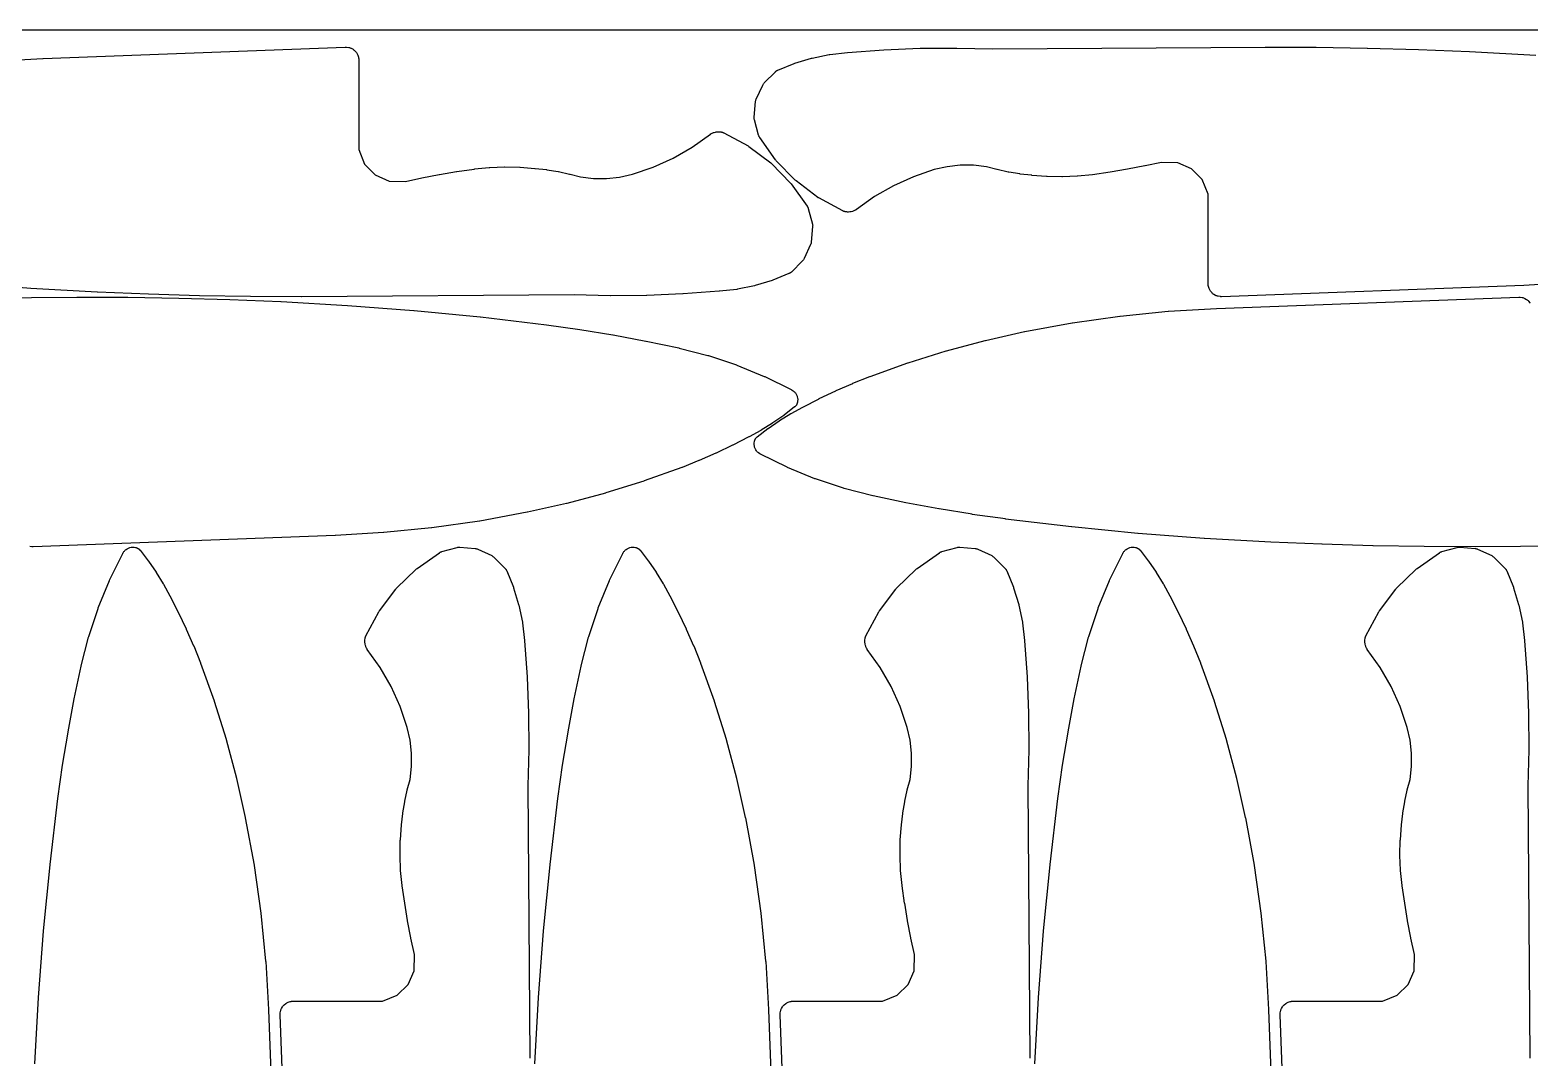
# Model space of a CAD drawing. Header units: metres. Extents: x 0 to 3000, y 0 to 1100.
# Drawn here: x 1070.2 to 1471.6, y 825 to 1100 of the extents above; entities that cross this region are included whole.
import ezdxf

# ---------------------------------------------------------------- set-up
doc = ezdxf.new("R2010")
doc.units = ezdxf.units.M

msp = doc.modelspace()

# ---------------------------------------------------------------- linework, layer by layer
at = {"color": 7}
msp.add_lwpolyline([(0, 0), (3000, 0), (3000, 1100), (0, 1100), (0, 0)], close=True, dxfattribs=at)
at = {"color": 1}
for points in [[(1060.86, 1091.67), (1073.71, 1092.42), (1073.73, 1092.42), (1073.75, 1092.42), (1154.58, 1095.45), (1154.67, 1095.45), (1154.76, 1095.45), (1154.77, 1095.44), (1154.77, 1095.44), (1154.86, 1095.43), (1154.95, 1095.43), (1155.51, 1095.34), (1155.69, 1095.31), (1155.87, 1095.25), (1156.04, 1095.18), (1156.21, 1095.1), (1156.67, 1094.83), (1156.83, 1094.73), (1156.97, 1094.62), (1157.1, 1094.49), (1157.23, 1094.36), (1157.57, 1093.94), (1157.68, 1093.79), (1157.77, 1093.63), (1157.86, 1093.46), (1157.92, 1093.29), (1158.09, 1092.75), (1158.1, 1092.74), (1158.1, 1092.72), (1158.12, 1092.64), (1158.14, 1092.56), (1158.15, 1092.55), (1158.15, 1092.53), (1158.16, 1092.45), (1158.18, 1092.37), (1158.18, 1092.35), (1158.18, 1092.34), (1158.18, 1092.26), (1158.19, 1092.18), (1158.19, 1092.16), (1158.19, 1092.14), (1158.19, 1068.05), (1159.77, 1064.14), (1159.77, 1064.14), (1162.62, 1061.24), (1166.33, 1059.6), (1170.71, 1059.5), (1175.07, 1060.45), (1175.11, 1060.46), (1179.72, 1061.35), (1179.77, 1061.36), (1184.4, 1062.13), (1184.44, 1062.14), (1189.09, 1062.81), (1189.13, 1062.81), (1189.17, 1062.82), (1193.12, 1063.22), (1193.24, 1063.23), (1197.2, 1063.38), (1197.32, 1063.39), (1201.28, 1063.3), (1201.4, 1063.3), (1205.35, 1062.98), (1205.38, 1062.97), (1205.41, 1062.97), (1208.44, 1062.64), (1208.55, 1062.62), (1211.55, 1062.13), (1211.66, 1062.11), (1214.63, 1061.46), (1214.73, 1061.44), (1217.53, 1060.68), (1220.99, 1060.29), (1224.51, 1060.28), (1228, 1060.67), (1231.45, 1061.46), (1237, 1063.35), (1242.34, 1065.76), (1247.42, 1068.68), (1252.28, 1072.14), (1252.36, 1072.19), (1252.44, 1072.24), (1252.44, 1072.25), (1252.45, 1072.25), (1252.53, 1072.29), (1252.61, 1072.33), (1252.97, 1072.5), (1253.14, 1072.57), (1253.32, 1072.62), (1253.7, 1072.71), (1253.88, 1072.75), (1254.06, 1072.77), (1254.45, 1072.79), (1254.64, 1072.79), (1254.83, 1072.78), (1255.21, 1072.73), (1255.28, 1072.71), (1255.35, 1072.7), (1255.38, 1072.7), (1255.41, 1072.69), (1255.47, 1072.67), (1255.54, 1072.66), (1255.57, 1072.64), (1255.6, 1072.64), (1255.66, 1072.61), (1255.72, 1072.59), (1255.75, 1072.58), (1255.78, 1072.56), (1255.84, 1072.53), (1255.9, 1072.51), (1262.36, 1069.05), (1262.49, 1068.97), (1262.62, 1068.88), (1268.44, 1064.49), (1268.56, 1064.4), (1268.67, 1064.29), (1273.74, 1059.06), (1273.85, 1058.95), (1273.94, 1058.83), (1278.18, 1052.85), (1278.21, 1052.8), (1278.24, 1052.75), (1278.26, 1052.71), (1278.28, 1052.68), (1278.31, 1052.63), (1278.34, 1052.58), (1278.35, 1052.54), (1278.37, 1052.5), (1278.39, 1052.45), (1278.42, 1052.4), (1278.43, 1052.36), (1278.44, 1052.32), (1278.46, 1052.27), (1278.48, 1052.21), (1279.59, 1048.1), (1279.63, 1047.93), (1279.65, 1047.75), (1279.66, 1047.57), (1279.65, 1047.4), (1279.29, 1043.27), (1279.27, 1043.1), (1279.23, 1042.93), (1279.18, 1042.77), (1279.11, 1042.61), (1277.38, 1038.85), (1277.3, 1038.69), (1277.2, 1038.54), (1277.09, 1038.4), (1276.98, 1038.27), (1273.96, 1035.26), (1273.96, 1035.25), (1273.95, 1035.25), (1273.88, 1035.18), (1273.82, 1035.12), (1273.81, 1035.12), (1273.81, 1035.11), (1273.73, 1035.06), (1273.66, 1035.01), (1273.65, 1035), (1273.65, 1035), (1273.57, 1034.95), (1273.49, 1034.91), (1273.48, 1034.9), (1273.48, 1034.9), (1273.4, 1034.86), (1273.31, 1034.82), (1273.31, 1034.82), (1273.3, 1034.82), (1268.96, 1033.05), (1268.78, 1032.99), (1264.31, 1031.63), (1264.13, 1031.59), (1259.55, 1030.65), (1259.37, 1030.62), (1254.71, 1030.1), (1254.67, 1030.1), (1254.64, 1030.1), (1244.99, 1029.38), (1244.92, 1029.38), (1235.25, 1028.99), (1235.19, 1028.98), (1225.52, 1028.92), (1225.45, 1028.92), (1215.81, 1029.18), (1142.93, 1028.65), (1142.92, 1028.65), (1142.91, 1028.65), (1129.26, 1028.71), (1129.24, 1028.71), (1115.6, 1028.93), (1115.57, 1028.93), (1101.94, 1029.32), (1101.91, 1029.32), (1088.28, 1029.87), (1088.26, 1029.87), (1088.25, 1029.87), (1070.49, 1030.87), (1070.44, 1030.87), (1052.71, 1032.24)], [(1482.8, 1032.43), (1469.95, 1031.68), (1469.93, 1031.68), (1469.91, 1031.68), (1389.08, 1028.65), (1388.99, 1028.65), (1388.9, 1028.66), (1388.89, 1028.66), (1388.89, 1028.66), (1388.8, 1028.67), (1388.71, 1028.68), (1388.15, 1028.76), (1387.97, 1028.8), (1387.79, 1028.85), (1387.62, 1028.92), (1387.46, 1029), (1386.99, 1029.27), (1386.83, 1029.37), (1386.69, 1029.48), (1386.56, 1029.61), (1386.43, 1029.74), (1386.09, 1030.16), (1385.98, 1030.31), (1385.89, 1030.47), (1385.81, 1030.64), (1385.74, 1030.81), (1385.57, 1031.35), (1385.56, 1031.36), (1385.56, 1031.38), (1385.54, 1031.46), (1385.52, 1031.54), (1385.52, 1031.55), (1385.51, 1031.57), (1385.5, 1031.65), (1385.49, 1031.73), (1385.48, 1031.75), (1385.48, 1031.76), (1385.48, 1031.84), (1385.47, 1031.93), (1385.47, 1031.94), (1385.47, 1031.96), (1385.47, 1056.05), (1383.89, 1059.97), (1383.89, 1059.97), (1381.05, 1062.86), (1377.33, 1064.5), (1372.95, 1064.6), (1368.59, 1063.65), (1368.55, 1063.64), (1363.94, 1062.75), (1363.89, 1062.74), (1359.26, 1061.97), (1359.22, 1061.96), (1354.57, 1061.29), (1354.53, 1061.29), (1354.49, 1061.28), (1350.54, 1060.88), (1350.42, 1060.88), (1346.46, 1060.72), (1346.34, 1060.72), (1342.38, 1060.8), (1342.26, 1060.8), (1338.31, 1061.12), (1338.28, 1061.13), (1338.25, 1061.13), (1335.22, 1061.47), (1335.11, 1061.48), (1332.11, 1061.97), (1332.01, 1061.99), (1329.03, 1062.64), (1328.93, 1062.66), (1326.13, 1063.42), (1322.67, 1063.81), (1319.15, 1063.82), (1315.66, 1063.43), (1312.21, 1062.64), (1306.66, 1060.75), (1301.32, 1058.34), (1296.24, 1055.42), (1291.38, 1051.96), (1291.3, 1051.91), (1291.22, 1051.86), (1291.22, 1051.85), (1291.21, 1051.85), (1291.13, 1051.81), (1291.05, 1051.77), (1290.69, 1051.6), (1290.52, 1051.53), (1290.34, 1051.48), (1289.96, 1051.39), (1289.78, 1051.35), (1289.6, 1051.33), (1289.21, 1051.31), (1289.02, 1051.31), (1288.83, 1051.32), (1288.45, 1051.38), (1288.38, 1051.39), (1288.32, 1051.4), (1288.28, 1051.4), (1288.25, 1051.41), (1288.19, 1051.43), (1288.13, 1051.45), (1288.1, 1051.46), (1288.06, 1051.46), (1288, 1051.49), (1287.94, 1051.51), (1287.91, 1051.52), (1287.88, 1051.54), (1287.82, 1051.57), (1287.76, 1051.6), (1281.3, 1055.06), (1281.17, 1055.13), (1281.04, 1055.22), (1275.22, 1059.61), (1275.11, 1059.71), (1274.99, 1059.81), (1269.92, 1065.04), (1269.81, 1065.15), (1269.72, 1065.28), (1265.48, 1071.26), (1265.45, 1071.3), (1265.42, 1071.35), (1265.4, 1071.39), (1265.38, 1071.42), (1265.35, 1071.47), (1265.32, 1071.52), (1265.31, 1071.56), (1265.29, 1071.6), (1265.27, 1071.65), (1265.25, 1071.7), (1265.23, 1071.74), (1265.22, 1071.78), (1265.2, 1071.83), (1265.19, 1071.89), (1264.07, 1076), (1264.03, 1076.18), (1264.01, 1076.35), (1264, 1076.53), (1264.01, 1076.7), (1264.37, 1080.83), (1264.39, 1081), (1264.43, 1081.17), (1264.48, 1081.33), (1264.55, 1081.49), (1266.28, 1085.25), (1266.37, 1085.41), (1266.46, 1085.56), (1266.57, 1085.7), (1266.68, 1085.83), (1269.7, 1088.85), (1269.7, 1088.85), (1269.71, 1088.86), (1269.78, 1088.92), (1269.84, 1088.98), (1269.85, 1088.98), (1269.86, 1088.99), (1269.93, 1089.04), (1270, 1089.09), (1270.01, 1089.1), (1270.01, 1089.1), (1270.09, 1089.15), (1270.17, 1089.2), (1270.18, 1089.2), (1270.18, 1089.2), (1270.27, 1089.24), (1270.35, 1089.28), (1270.35, 1089.28), (1270.36, 1089.28), (1274.7, 1091.05), (1274.88, 1091.11), (1279.35, 1092.47), (1279.53, 1092.51), (1284.11, 1093.45), (1284.29, 1093.48), (1288.95, 1094), (1288.99, 1094), (1289.02, 1094), (1298.67, 1094.72), (1298.74, 1094.72), (1308.41, 1095.11), (1308.47, 1095.12), (1318.15, 1095.18), (1318.21, 1095.18), (1327.85, 1094.92), (1400.73, 1095.45), (1400.74, 1095.45), (1400.75, 1095.45), (1414.4, 1095.39), (1414.42, 1095.39), (1428.06, 1095.17), (1428.09, 1095.17), (1441.72, 1094.78), (1441.75, 1094.78), (1455.38, 1094.23), (1455.4, 1094.23), (1455.41, 1094.23), (1473.18, 1093.23)], [(1009.85, 1028.03), (1082.73, 1028.55), (1082.74, 1028.55), (1082.75, 1028.55), (1096.4, 1028.5), (1096.42, 1028.5), (1110.06, 1028.27), (1110.09, 1028.27), (1123.72, 1027.89), (1123.75, 1027.89), (1137.38, 1027.34), (1137.4, 1027.34), (1137.41, 1027.34), (1155.18, 1026.34), (1155.22, 1026.34), (1172.95, 1024.97), (1172.99, 1024.97), (1190.7, 1023.24), (1190.74, 1023.23), (1208.41, 1021.13), (1208.43, 1021.13), (1208.45, 1021.13), (1217.32, 1019.88), (1217.36, 1019.87), (1226.2, 1018.43), (1226.24, 1018.42), (1235.05, 1016.78), (1235.09, 1016.77), (1243.86, 1014.94), (1243.9, 1014.92), (1243.94, 1014.91), (1251.61, 1012.94), (1251.75, 1012.9), (1259.25, 1010.41), (1259.38, 1010.36), (1266.7, 1007.35), (1266.83, 1007.3), (1273.93, 1003.79), (1273.95, 1003.78), (1273.97, 1003.77), (1274.03, 1003.73), (1274.1, 1003.69), (1274.12, 1003.68), (1274.14, 1003.67), (1274.46, 1003.46), (1274.62, 1003.34), (1274.77, 1003.21), (1274.9, 1003.07), (1275.02, 1002.91), (1275.23, 1002.6), (1275.33, 1002.44), (1275.41, 1002.27), (1275.48, 1002.09), (1275.53, 1001.91), (1275.61, 1001.54), (1275.65, 1001.35), (1275.66, 1001.16), (1275.66, 1000.96), (1275.63, 1000.77), (1275.57, 1000.39), (1275.56, 1000.33), (1275.55, 1000.28), (1275.53, 1000.24), (1275.52, 1000.19), (1275.51, 1000.14), (1275.49, 1000.09), (1275.48, 1000.05), (1275.46, 1000.01), (1275.44, 999.96), (1275.42, 999.91), (1275.4, 999.87), (1275.38, 999.83), (1275.36, 999.78), (1275.34, 999.74), (1275.31, 999.7), (1275.29, 999.66), (1275.26, 999.61), (1275.23, 999.57), (1275.2, 999.53), (1275.18, 999.5), (1275.14, 999.46), (1275.11, 999.42), (1275.08, 999.38), (1275.05, 999.35), (1275.01, 999.31), (1274.97, 999.27), (1274.94, 999.24), (1274.91, 999.21), (1274.86, 999.18), (1274.83, 999.15), (1272.02, 996.96), (1271.93, 996.89), (1269, 994.87), (1268.91, 994.8), (1265.88, 992.95), (1265.78, 992.89), (1262.64, 991.21), (1262.63, 991.2), (1262.61, 991.19), (1258.28, 988.95), (1258.22, 988.92), (1253.82, 986.82), (1253.76, 986.79), (1249.29, 984.84), (1249.23, 984.81), (1244.7, 982.99), (1244.66, 982.98), (1244.63, 982.97), (1234.56, 979.36), (1234.48, 979.34), (1224.27, 976.15), (1224.19, 976.12), (1213.86, 973.36), (1213.78, 973.34), (1203.34, 971), (1203.31, 971), (1203.27, 970.99), (1190.6, 968.65), (1190.52, 968.64), (1177.78, 966.83), (1177.7, 966.82), (1164.89, 965.55), (1164.8, 965.54), (1151.95, 964.79), (1151.93, 964.79), (1151.91, 964.79), (1071.08, 961.76), (1070.99, 961.76), (1070.9, 961.76), (1070.89, 961.76), (1070.89, 961.76), (1070.8, 961.77), (1070.71, 961.78), (1070.15, 961.87)], [(1529.81, 962.28), (1456.93, 961.76), (1456.92, 961.76), (1456.91, 961.76), (1443.26, 961.82), (1443.24, 961.82), (1429.6, 962.04), (1429.57, 962.04), (1415.94, 962.43), (1415.91, 962.43), (1402.28, 962.98), (1402.26, 962.98), (1402.25, 962.98), (1384.49, 963.98), (1384.44, 963.98), (1366.71, 965.34), (1366.67, 965.35), (1348.96, 967.08), (1348.92, 967.08), (1331.25, 969.18), (1331.23, 969.19), (1331.21, 969.19), (1322.34, 970.43), (1322.3, 970.44), (1313.46, 971.89), (1313.42, 971.89), (1304.61, 973.53), (1304.57, 973.54), (1295.81, 975.38), (1295.76, 975.39), (1295.72, 975.4), (1288.05, 977.38), (1287.91, 977.41), (1280.41, 979.91), (1280.28, 979.96), (1272.96, 982.96), (1272.84, 983.02), (1265.73, 986.53), (1265.71, 986.54), (1265.69, 986.55), (1265.63, 986.58), (1265.56, 986.62), (1265.54, 986.63), (1265.52, 986.65), (1265.2, 986.86), (1265.04, 986.97), (1264.9, 987.1), (1264.76, 987.25), (1264.64, 987.4), (1264.43, 987.71), (1264.33, 987.87), (1264.25, 988.04), (1264.18, 988.22), (1264.13, 988.4), (1264.05, 988.77), (1264.01, 988.96), (1264, 989.16), (1264, 989.35), (1264.03, 989.55), (1264.09, 989.93), (1264.11, 989.98), (1264.11, 990.03), (1264.13, 990.08), (1264.14, 990.12), (1264.15, 990.17), (1264.17, 990.22), (1264.18, 990.26), (1264.2, 990.31), (1264.22, 990.36), (1264.24, 990.4), (1264.26, 990.44), (1264.28, 990.49), (1264.3, 990.53), (1264.33, 990.58), (1264.35, 990.62), (1264.37, 990.66), (1264.4, 990.7), (1264.43, 990.74), (1264.46, 990.78), (1264.49, 990.82), (1264.52, 990.86), (1264.55, 990.9), (1264.58, 990.93), (1264.61, 990.97), (1264.65, 991), (1264.69, 991.04), (1264.72, 991.07), (1264.76, 991.1), (1264.8, 991.14), (1264.84, 991.17), (1267.64, 993.36), (1267.73, 993.42), (1270.66, 995.45), (1270.75, 995.51), (1273.78, 997.37), (1273.88, 997.42), (1277.02, 999.11), (1277.03, 999.11), (1277.05, 999.12), (1281.38, 1001.36), (1281.44, 1001.39), (1285.84, 1003.49), (1285.9, 1003.52), (1290.37, 1005.48), (1290.43, 1005.5), (1294.96, 1007.32), (1295, 1007.33), (1295.03, 1007.35), (1305.1, 1010.95), (1305.18, 1010.98), (1315.39, 1014.17), (1315.47, 1014.19), (1325.8, 1016.95), (1325.88, 1016.97), (1336.32, 1019.31), (1336.35, 1019.32), (1336.39, 1019.33), (1349.06, 1021.66), (1349.14, 1021.67), (1361.88, 1023.48), (1361.97, 1023.49), (1374.77, 1024.77), (1374.86, 1024.77), (1387.71, 1025.52), (1387.73, 1025.52), (1387.75, 1025.53), (1468.58, 1028.55), (1468.67, 1028.55), (1468.76, 1028.55), (1468.77, 1028.55), (1468.77, 1028.55), (1468.86, 1028.54), (1468.95, 1028.53), (1469.51, 1028.45), (1469.69, 1028.41), (1469.87, 1028.36), (1470.04, 1028.29), (1470.21, 1028.2), (1470.67, 1027.93), (1470.83, 1027.84), (1470.97, 1027.72), (1471.1, 1027.6), (1471.23, 1027.46), (1471.57, 1027.04), (1471.68, 1026.89)], [(1071.5, 823.41), (1072.5, 841.18), (1072.5, 841.22), (1073.87, 858.95), (1073.87, 858.99), (1075.6, 876.7), (1075.61, 876.74), (1077.71, 894.41), (1077.71, 894.43), (1077.71, 894.45), (1078.96, 903.32), (1078.97, 903.36), (1080.41, 912.2), (1080.42, 912.24), (1082.06, 921.05), (1082.07, 921.09), (1083.91, 929.86), (1083.92, 929.9), (1083.93, 929.94), (1085.9, 937.61), (1085.94, 937.75), (1088.44, 945.25), (1088.48, 945.38), (1091.49, 952.7), (1091.55, 952.83), (1095.05, 959.93), (1095.06, 959.95), (1095.07, 959.97), (1095.11, 960.03), (1095.15, 960.1), (1095.16, 960.12), (1095.17, 960.14), (1095.38, 960.46), (1095.5, 960.62), (1095.63, 960.77), (1095.77, 960.9), (1095.93, 961.02), (1096.24, 961.23), (1096.4, 961.33), (1096.57, 961.41), (1096.75, 961.48), (1096.93, 961.53), (1097.3, 961.61), (1097.49, 961.65), (1097.68, 961.66), (1097.88, 961.66), (1098.07, 961.63), (1098.46, 961.57), (1098.51, 961.56), (1098.56, 961.55), (1098.6, 961.53), (1098.65, 961.52), (1098.7, 961.51), (1098.75, 961.49), (1098.79, 961.48), (1098.83, 961.46), (1098.88, 961.44), (1098.93, 961.42), (1098.97, 961.4), (1099.01, 961.38), (1099.06, 961.36), (1099.1, 961.34), (1099.14, 961.31), (1099.18, 961.29), (1099.23, 961.26), (1099.27, 961.23), (1099.31, 961.2), (1099.34, 961.18), (1099.38, 961.14), (1099.42, 961.11), (1099.46, 961.08), (1099.49, 961.05), (1099.53, 961.01), (1099.57, 960.97), (1099.6, 960.94), (1099.63, 960.91), (1099.66, 960.86), (1099.7, 960.83), (1101.88, 958.02), (1101.95, 957.93), (1103.97, 955), (1104.04, 954.91), (1105.89, 951.88), (1105.95, 951.78), (1107.63, 948.64), (1107.64, 948.63), (1107.65, 948.61), (1109.89, 944.28), (1109.92, 944.22), (1112.02, 939.82), (1112.05, 939.76), (1114.01, 935.29), (1114.03, 935.23), (1115.85, 930.7), (1115.86, 930.66), (1115.87, 930.63), (1119.48, 920.56), (1119.51, 920.48), (1122.69, 910.27), (1122.72, 910.19), (1125.48, 899.86), (1125.5, 899.78), (1127.84, 889.34), (1127.84, 889.31), (1127.85, 889.27), (1130.19, 876.6), (1130.2, 876.52), (1132.01, 863.78), (1132.02, 863.7), (1133.29, 850.89), (1133.3, 850.8), (1134.05, 837.95), (1134.05, 837.93), (1134.05, 837.91), (1137.08, 757.08)], [(1140.21, 755.75), (1137.18, 836.58), (1137.18, 836.67), (1137.18, 836.76), (1137.18, 836.77), (1137.18, 836.77), (1137.19, 836.86), (1137.2, 836.95), (1137.28, 837.51), (1137.32, 837.69), (1137.37, 837.87), (1137.44, 838.04), (1137.53, 838.21), (1137.8, 838.67), (1137.9, 838.83), (1138.01, 838.97), (1138.13, 839.1), (1138.27, 839.23), (1138.69, 839.57), (1138.84, 839.68), (1139, 839.77), (1139.17, 839.86), (1139.34, 839.92), (1139.87, 840.09), (1139.89, 840.1), (1139.9, 840.1), (1139.98, 840.12), (1140.06, 840.14), (1140.08, 840.15), (1140.09, 840.15), (1140.17, 840.16), (1140.26, 840.18), (1140.27, 840.18), (1140.29, 840.18), (1140.37, 840.18), (1140.45, 840.19), (1140.47, 840.19), (1140.48, 840.19), (1164.57, 840.19), (1168.49, 841.77), (1168.49, 841.77), (1171.39, 844.62), (1173.02, 848.33), (1173.12, 852.71), (1172.18, 857.07), (1172.17, 857.11), (1171.28, 861.72), (1171.27, 861.77), (1170.49, 866.4), (1170.49, 866.44), (1169.82, 871.09), (1169.81, 871.13), (1169.81, 871.17), (1169.41, 875.12), (1169.4, 875.24), (1169.24, 879.2), (1169.24, 879.32), (1169.32, 883.28), (1169.33, 883.4), (1169.65, 887.35), (1169.65, 887.38), (1169.65, 887.41), (1169.99, 890.44), (1170.01, 890.55), (1170.5, 893.55), (1170.52, 893.66), (1171.16, 896.63), (1171.19, 896.73), (1171.95, 899.53), (1172.34, 902.99), (1172.34, 906.51), (1171.95, 910), (1171.17, 913.45), (1169.28, 919), (1166.86, 924.34), (1163.94, 929.42), (1160.48, 934.28), (1160.43, 934.36), (1160.38, 934.44), (1160.38, 934.44), (1160.38, 934.45), (1160.34, 934.53), (1160.29, 934.61), (1160.13, 934.97), (1160.06, 935.14), (1160.01, 935.32), (1159.91, 935.7), (1159.88, 935.88), (1159.86, 936.06), (1159.84, 936.45), (1159.83, 936.64), (1159.85, 936.83), (1159.9, 937.21), (1159.91, 937.28), (1159.92, 937.35), (1159.93, 937.38), (1159.94, 937.41), (1159.95, 937.47), (1159.97, 937.54), (1159.98, 937.57), (1159.99, 937.6), (1160.01, 937.66), (1160.04, 937.72), (1160.05, 937.75), (1160.06, 937.78), (1160.09, 937.84), (1160.12, 937.9), (1163.58, 944.36), (1163.66, 944.49), (1163.75, 944.62), (1168.13, 950.44), (1168.23, 950.56), (1168.34, 950.67), (1173.56, 955.74), (1173.68, 955.85), (1173.8, 955.94), (1179.78, 960.18), (1179.83, 960.21), (1179.88, 960.24), (1179.91, 960.26), (1179.95, 960.28), (1180, 960.31), (1180.05, 960.34), (1180.09, 960.35), (1180.12, 960.37), (1180.18, 960.39), (1180.23, 960.42), (1180.27, 960.43), (1180.3, 960.44), (1180.36, 960.46), (1180.41, 960.48), (1184.53, 961.59), (1184.7, 961.63), (1184.88, 961.65), (1185.05, 961.66), (1185.23, 961.65), (1189.35, 961.29), (1189.53, 961.27), (1189.69, 961.23), (1189.86, 961.18), (1190.02, 961.11), (1193.78, 959.38), (1193.94, 959.3), (1194.09, 959.2), (1194.23, 959.09), (1194.36, 958.98), (1197.37, 955.96), (1197.38, 955.96), (1197.38, 955.95), (1197.44, 955.88), (1197.5, 955.82), (1197.51, 955.81), (1197.51, 955.81), (1197.57, 955.73), (1197.62, 955.66), (1197.62, 955.65), (1197.63, 955.65), (1197.67, 955.57), (1197.72, 955.49), (1197.72, 955.48), (1197.73, 955.48), (1197.77, 955.4), (1197.81, 955.31), (1197.81, 955.31), (1197.81, 955.3), (1199.58, 950.96), (1199.64, 950.78), (1200.99, 946.31), (1201.04, 946.13), (1201.98, 941.55), (1202.01, 941.37), (1202.52, 936.71), (1202.53, 936.67), (1202.53, 936.64), (1203.25, 926.99), (1203.25, 926.92), (1203.64, 917.25), (1203.64, 917.19), (1203.71, 907.52), (1203.71, 907.45), (1203.45, 897.81), (1203.97, 824.93)], [(1205.29, 823.41), (1206.29, 841.18), (1206.29, 841.22), (1207.65, 858.95), (1207.66, 858.99), (1209.39, 876.7), (1209.39, 876.74), (1211.49, 894.41), (1211.5, 894.43), (1211.5, 894.45), (1212.75, 903.32), (1212.75, 903.36), (1214.2, 912.2), (1214.21, 912.24), (1215.85, 921.05), (1215.85, 921.09), (1217.69, 929.86), (1217.7, 929.9), (1217.71, 929.94), (1219.69, 937.61), (1219.73, 937.75), (1222.22, 945.25), (1222.27, 945.38), (1225.27, 952.7), (1225.33, 952.83), (1228.84, 959.93), (1228.85, 959.95), (1228.86, 959.97), (1228.9, 960.03), (1228.93, 960.1), (1228.95, 960.12), (1228.96, 960.14), (1229.17, 960.46), (1229.28, 960.62), (1229.41, 960.77), (1229.56, 960.9), (1229.71, 961.02), (1230.02, 961.23), (1230.18, 961.33), (1230.36, 961.41), (1230.53, 961.48), (1230.72, 961.53), (1231.08, 961.61), (1231.28, 961.65), (1231.47, 961.66), (1231.66, 961.66), (1231.86, 961.63), (1232.24, 961.57), (1232.29, 961.56), (1232.34, 961.55), (1232.39, 961.53), (1232.43, 961.52), (1232.48, 961.51), (1232.53, 961.49), (1232.58, 961.48), (1232.62, 961.46), (1232.67, 961.44), (1232.72, 961.42), (1232.76, 961.4), (1232.8, 961.38), (1232.84, 961.36), (1232.89, 961.34), (1232.93, 961.31), (1232.97, 961.29), (1233.01, 961.26), (1233.06, 961.23), (1233.09, 961.2), (1233.13, 961.18), (1233.17, 961.14), (1233.21, 961.11), (1233.24, 961.08), (1233.28, 961.05), (1233.32, 961.01), (1233.35, 960.97), (1233.38, 960.94), (1233.42, 960.91), (1233.45, 960.86), (1233.48, 960.83), (1235.67, 958.02), (1235.74, 957.93), (1237.76, 955), (1237.82, 954.91), (1239.68, 951.88), (1239.73, 951.78), (1241.42, 948.64), (1241.43, 948.63), (1241.43, 948.61), (1243.68, 944.28), (1243.7, 944.22), (1245.81, 939.82), (1245.83, 939.76), (1247.79, 935.29), (1247.82, 935.23), (1249.63, 930.7), (1249.64, 930.66), (1249.66, 930.63), (1253.27, 920.56), (1253.29, 920.48), (1256.48, 910.27), (1256.5, 910.19), (1259.27, 899.86), (1259.29, 899.78), (1261.62, 889.34), (1261.63, 889.31), (1261.64, 889.27), (1263.97, 876.6), (1263.99, 876.52), (1265.79, 863.78), (1265.8, 863.7), (1267.08, 850.89), (1267.09, 850.8), (1267.83, 837.95), (1267.83, 837.93), (1267.84, 837.91), (1270.87, 757.08)], [(1273.99, 755.75), (1270.97, 836.58), (1270.97, 836.67), (1270.97, 836.76), (1270.97, 836.77), (1270.97, 836.77), (1270.98, 836.86), (1270.99, 836.95), (1271.07, 837.51), (1271.11, 837.69), (1271.16, 837.87), (1271.23, 838.04), (1271.32, 838.21), (1271.59, 838.67), (1271.68, 838.83), (1271.8, 838.97), (1271.92, 839.1), (1272.06, 839.23), (1272.48, 839.57), (1272.62, 839.68), (1272.78, 839.77), (1272.95, 839.86), (1273.13, 839.92), (1273.66, 840.09), (1273.67, 840.1), (1273.69, 840.1), (1273.77, 840.12), (1273.85, 840.14), (1273.86, 840.15), (1273.88, 840.15), (1273.96, 840.16), (1274.04, 840.18), (1274.06, 840.18), (1274.07, 840.18), (1274.16, 840.18), (1274.24, 840.19), (1274.25, 840.19), (1274.27, 840.19), (1298.36, 840.19), (1302.28, 841.77), (1302.28, 841.77), (1305.18, 844.62), (1306.81, 848.33), (1306.91, 852.71), (1305.96, 857.07), (1305.95, 857.11), (1305.06, 861.72), (1305.06, 861.77), (1304.28, 866.4), (1304.27, 866.44), (1303.6, 871.09), (1303.6, 871.13), (1303.59, 871.17), (1303.2, 875.12), (1303.19, 875.24), (1303.03, 879.2), (1303.03, 879.32), (1303.11, 883.28), (1303.11, 883.4), (1303.43, 887.35), (1303.44, 887.38), (1303.44, 887.41), (1303.78, 890.44), (1303.79, 890.55), (1304.28, 893.55), (1304.3, 893.66), (1304.95, 896.63), (1304.97, 896.73), (1305.73, 899.53), (1306.13, 902.99), (1306.13, 906.51), (1305.74, 910), (1304.96, 913.45), (1303.07, 919), (1300.65, 924.34), (1297.73, 929.42), (1294.27, 934.28), (1294.22, 934.36), (1294.17, 934.44), (1294.17, 934.44), (1294.16, 934.45), (1294.12, 934.53), (1294.08, 934.61), (1293.92, 934.97), (1293.85, 935.14), (1293.79, 935.32), (1293.7, 935.7), (1293.66, 935.88), (1293.64, 936.06), (1293.62, 936.45), (1293.62, 936.64), (1293.64, 936.83), (1293.69, 937.21), (1293.7, 937.28), (1293.71, 937.35), (1293.72, 937.38), (1293.72, 937.41), (1293.74, 937.47), (1293.76, 937.54), (1293.77, 937.57), (1293.78, 937.6), (1293.8, 937.66), (1293.82, 937.72), (1293.84, 937.75), (1293.85, 937.78), (1293.88, 937.84), (1293.91, 937.9), (1297.37, 944.36), (1297.44, 944.49), (1297.53, 944.62), (1301.92, 950.44), (1302.02, 950.56), (1302.12, 950.67), (1307.35, 955.74), (1307.46, 955.85), (1307.59, 955.94), (1313.57, 960.18), (1313.62, 960.21), (1313.66, 960.24), (1313.7, 960.26), (1313.73, 960.28), (1313.78, 960.31), (1313.83, 960.34), (1313.87, 960.35), (1313.91, 960.37), (1313.96, 960.39), (1314.01, 960.42), (1314.05, 960.43), (1314.09, 960.44), (1314.15, 960.46), (1314.2, 960.48), (1318.32, 961.59), (1318.49, 961.63), (1318.66, 961.65), (1318.84, 961.66), (1319.01, 961.65), (1323.14, 961.29), (1323.31, 961.27), (1323.48, 961.23), (1323.65, 961.18), (1323.81, 961.11), (1327.57, 959.38), (1327.72, 959.3), (1327.87, 959.2), (1328.01, 959.09), (1328.14, 958.98), (1331.16, 955.96), (1331.16, 955.96), (1331.17, 955.95), (1331.23, 955.88), (1331.29, 955.82), (1331.29, 955.81), (1331.3, 955.81), (1331.35, 955.73), (1331.41, 955.66), (1331.41, 955.65), (1331.41, 955.65), (1331.46, 955.57), (1331.51, 955.49), (1331.51, 955.48), (1331.51, 955.48), (1331.55, 955.4), (1331.59, 955.31), (1331.59, 955.31), (1331.6, 955.3), (1333.36, 950.96), (1333.42, 950.78), (1334.78, 946.31), (1334.82, 946.13), (1335.76, 941.55), (1335.79, 941.37), (1336.31, 936.71), (1336.31, 936.67), (1336.32, 936.64), (1337.03, 926.99), (1337.04, 926.92), (1337.43, 917.25), (1337.43, 917.19), (1337.49, 907.52), (1337.49, 907.45), (1337.24, 897.81), (1337.76, 824.93)], [(1339.08, 823.41), (1340.07, 841.18), (1340.08, 841.22), (1341.44, 858.95), (1341.44, 858.99), (1343.18, 876.7), (1343.18, 876.74), (1345.28, 894.41), (1345.28, 894.43), (1345.29, 894.45), (1346.53, 903.32), (1346.54, 903.36), (1347.98, 912.2), (1347.99, 912.24), (1349.63, 921.05), (1349.64, 921.09), (1351.48, 929.86), (1351.49, 929.9), (1351.5, 929.94), (1353.47, 937.61), (1353.51, 937.75), (1356.01, 945.25), (1356.06, 945.38), (1359.06, 952.7), (1359.12, 952.83), (1362.62, 959.93), (1362.63, 959.95), (1362.64, 959.97), (1362.68, 960.03), (1362.72, 960.1), (1362.73, 960.12), (1362.74, 960.14), (1362.96, 960.46), (1363.07, 960.62), (1363.2, 960.77), (1363.34, 960.9), (1363.5, 961.02), (1363.81, 961.23), (1363.97, 961.33), (1364.14, 961.41), (1364.32, 961.48), (1364.5, 961.53), (1364.87, 961.61), (1365.06, 961.65), (1365.26, 961.66), (1365.45, 961.66), (1365.64, 961.63), (1366.03, 961.57), (1366.08, 961.56), (1366.13, 961.55), (1366.17, 961.53), (1366.22, 961.52), (1366.27, 961.51), (1366.32, 961.49), (1366.36, 961.48), (1366.41, 961.46), (1366.45, 961.44), (1366.5, 961.42), (1366.54, 961.4), (1366.58, 961.38), (1366.63, 961.36), (1366.68, 961.34), (1366.72, 961.31), (1366.76, 961.29), (1366.8, 961.26), (1366.84, 961.23), (1366.88, 961.2), (1366.92, 961.18), (1366.96, 961.14), (1367, 961.11), (1367.03, 961.08), (1367.07, 961.05), (1367.1, 961.01), (1367.14, 960.97), (1367.17, 960.94), (1367.2, 960.91), (1367.23, 960.86), (1367.27, 960.83), (1369.45, 958.02), (1369.52, 957.93), (1371.55, 955), (1371.61, 954.91), (1373.46, 951.88), (1373.52, 951.78), (1375.2, 948.64), (1375.21, 948.63), (1375.22, 948.61), (1377.46, 944.28), (1377.49, 944.22), (1379.59, 939.82), (1379.62, 939.76), (1381.58, 935.29), (1381.6, 935.23), (1383.42, 930.7), (1383.43, 930.66), (1383.44, 930.63), (1387.05, 920.56), (1387.08, 920.48), (1390.26, 910.27), (1390.29, 910.19), (1393.05, 899.86), (1393.07, 899.78), (1395.41, 889.34), (1395.42, 889.31), (1395.43, 889.27), (1397.76, 876.6), (1397.77, 876.52), (1399.58, 863.78), (1399.59, 863.7), (1400.87, 850.89), (1400.87, 850.8), (1401.62, 837.95), (1401.62, 837.93), (1401.62, 837.91), (1404.65, 757.08)], [(1407.78, 755.75), (1404.75, 836.58), (1404.75, 836.67), (1404.75, 836.76), (1404.75, 836.77), (1404.75, 836.77), (1404.76, 836.86), (1404.77, 836.95), (1404.86, 837.51), (1404.89, 837.69), (1404.95, 837.87), (1405.02, 838.04), (1405.1, 838.21), (1405.37, 838.67), (1405.47, 838.83), (1405.58, 838.97), (1405.71, 839.1), (1405.84, 839.23), (1406.26, 839.57), (1406.41, 839.68), (1406.57, 839.77), (1406.74, 839.86), (1406.91, 839.92), (1407.44, 840.09), (1407.46, 840.1), (1407.48, 840.1), (1407.55, 840.12), (1407.63, 840.14), (1407.65, 840.15), (1407.67, 840.15), (1407.75, 840.16), (1407.83, 840.18), (1407.84, 840.18), (1407.86, 840.18), (1407.94, 840.18), (1408.02, 840.19), (1408.04, 840.19), (1408.06, 840.19), (1432.14, 840.19), (1436.06, 841.77), (1436.06, 841.77), (1438.96, 844.62), (1440.59, 848.33), (1440.69, 852.71), (1439.75, 857.07), (1439.74, 857.11), (1438.85, 861.72), (1438.84, 861.77), (1438.06, 866.4), (1438.06, 866.44), (1437.39, 871.09), (1437.39, 871.13), (1437.38, 871.17), (1436.98, 875.12), (1436.97, 875.24), (1436.81, 879.2), (1436.81, 879.32), (1436.89, 883.28), (1436.9, 883.4), (1437.22, 887.35), (1437.22, 887.38), (1437.23, 887.41), (1437.56, 890.44), (1437.58, 890.55), (1438.07, 893.55), (1438.09, 893.66), (1438.73, 896.63), (1438.76, 896.73), (1439.52, 899.53), (1439.91, 902.99), (1439.91, 906.51), (1439.52, 910), (1438.74, 913.45), (1436.85, 919), (1434.44, 924.34), (1431.52, 929.42), (1428.05, 934.28), (1428.01, 934.36), (1427.96, 934.44), (1427.95, 934.44), (1427.95, 934.45), (1427.91, 934.53), (1427.87, 934.61), (1427.7, 934.97), (1427.63, 935.14), (1427.58, 935.32), (1427.49, 935.7), (1427.45, 935.88), (1427.43, 936.06), (1427.41, 936.45), (1427.41, 936.64), (1427.42, 936.83), (1427.47, 937.21), (1427.48, 937.28), (1427.49, 937.35), (1427.5, 937.38), (1427.51, 937.41), (1427.53, 937.47), (1427.54, 937.54), (1427.55, 937.57), (1427.56, 937.6), (1427.59, 937.66), (1427.61, 937.72), (1427.62, 937.75), (1427.63, 937.78), (1427.66, 937.84), (1427.69, 937.9), (1431.15, 944.36), (1431.23, 944.49), (1431.32, 944.62), (1435.71, 950.44), (1435.8, 950.56), (1435.91, 950.67), (1441.14, 955.74), (1441.25, 955.85), (1441.37, 955.94), (1447.35, 960.18), (1447.4, 960.21), (1447.45, 960.24), (1447.48, 960.26), (1447.52, 960.28), (1447.57, 960.31), (1447.62, 960.34), (1447.66, 960.35), (1447.69, 960.37), (1447.75, 960.39), (1447.8, 960.42), (1447.84, 960.43), (1447.88, 960.44), (1447.93, 960.46), (1447.99, 960.48), (1452.1, 961.59), (1452.27, 961.63), (1452.45, 961.65), (1452.62, 961.66), (1452.8, 961.65), (1456.93, 961.29), (1457.1, 961.27), (1457.27, 961.23), (1457.43, 961.18), (1457.59, 961.11), (1461.35, 959.38), (1461.51, 959.3), (1461.66, 959.2), (1461.8, 959.09), (1461.93, 958.98), (1464.94, 955.96), (1464.95, 955.96), (1464.95, 955.95), (1465.01, 955.88), (1465.07, 955.82), (1465.08, 955.81), (1465.08, 955.81), (1465.14, 955.73), (1465.19, 955.66), (1465.2, 955.65), (1465.2, 955.65), (1465.25, 955.57), (1465.29, 955.49), (1465.3, 955.48), (1465.3, 955.48), (1465.34, 955.4), (1465.38, 955.31), (1465.38, 955.31), (1465.38, 955.3), (1467.15, 950.96), (1467.21, 950.78), (1468.56, 946.31), (1468.61, 946.13), (1469.55, 941.55), (1469.58, 941.37), (1470.1, 936.71), (1470.1, 936.67), (1470.1, 936.64), (1470.82, 926.99), (1470.82, 926.92), (1471.21, 917.25), (1471.21, 917.19), (1471.28, 907.52), (1471.28, 907.45), (1471.02, 897.81), (1471.54, 824.93)]]:
    msp.add_lwpolyline(points, dxfattribs=at)

doc.saveas('drawing.dxf')
